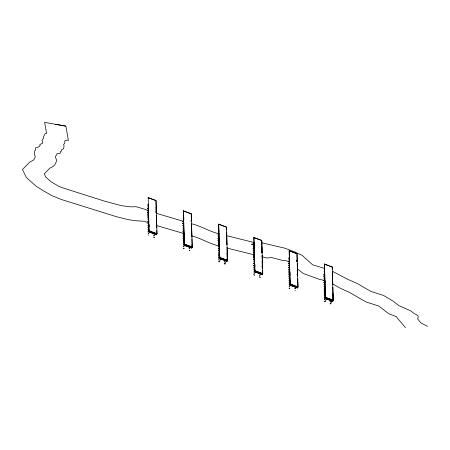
<?xml version="1.0" encoding="UTF-8"?>
<svg xmlns="http://www.w3.org/2000/svg" width="450" height="450" viewBox="0 0 450 450"><rect width="100%" height="100%" fill="white"/><g stroke="black" fill="none" stroke-linecap="round" stroke-linejoin="round"><path stroke-width="0.67" d="M148.337 218.121L147.549 217.828L147.836 217.783M148.562 225.726L147.78 225.428L148.269 225.461M148.787 233.325L148.005 233.032L148.736 233.224M149.361 231.981L150.081 232.217M183.471 227.621L182.88 227.261M183.645 233.319L182.857 233.027L183.347 233.061M183.87 240.924L183.088 240.626L183.814 240.823M183.926 242.826L183.144 242.528L183.808 242.668M189.72 248.766L188.949 248.518L189.219 248.428M218.554 235.215L217.772 234.922L218.053 234.877M219.853 258.615L220.635 258.913M218.947 261.517L218.559 261.529L219.229 261.669M225.011 264.004L224.241 263.672L225.011 264.004L226.311 261.056L225.641 260.691M253.862 250.419L253.074 250.121L253.564 250.155M254.132 259.954L253.361 259.622L254.025 259.762M254.357 267.559L253.597 267.188L254.076 267.255M254.469 271.356L253.716 271.069L253.986 270.984M289.209 267.553L288.439 267.221L289.103 267.362M289.609 280.856L288.849 280.569L289.119 280.479M289.733 284.619L288.962 284.287L289.614 284.462M295.47 288.664L294.683 288.366L295.414 288.562M296.044 287.319L296.803 287.685L296.314 287.314M324.349 277.048L323.589 276.683L324.242 276.857M324.574 284.653L323.82 284.366L324.191 284.31M324.686 288.45L323.933 288.169L324.202 288.079M324.816 292.219L324.028 291.921L324.697 292.061M325.086 301.753L324.315 301.421L325.086 301.753L326.385 298.806L325.986 298.502M330.761 303.896L330.002 303.531L330.772 303.863L332.01 300.853M148.095 197.679L156.009 200.453L156.999 233.708L156.516 234.799L148.674 231.683L156.516 234.799M148.129 204.694L147.887 205.239L148.286 204.171L148.68 204.317L148.517 204.683M148.185 206.432L147.943 206.977M148.241 208.333L148.005 209.036L148.241 208.491M148.297 210.234L148.061 210.938L148.303 210.392M148.354 212.136L148.118 212.839L148.359 212.293M148.41 214.037L148.168 214.583M148.466 215.938L148.23 216.641L148.472 216.096M156.009 200.453L156.302 213.3M148.523 217.834L148.286 218.542L148.528 217.997M148.579 219.735L148.343 220.444L148.584 219.893M148.635 221.636L148.393 222.182M148.691 223.537L148.449 224.083M156.122 207.124L156.122 212.979M148.748 225.439L148.511 226.142L148.753 225.596M148.804 227.34L148.567 228.043L148.809 227.498M155.835 211.995L156.071 211.292M148.86 229.241L148.624 229.944L148.866 229.399M148.68 231.846L149.164 230.754L156.999 233.708M149.316 231.446L149.479 231.081M152.646 232.701L152.803 232.335M153.034 232.847L153.197 232.487M156.291 227.199L156.527 226.491M156.364 234.107L156.527 233.741M191.919 238.877L192.167 247.185L184.337 244.232L183.426 210.791L191.256 213.75L192.246 247.005L191.768 248.096L183.932 245.143L191.768 248.096M183.381 217.991L183.139 218.537L183.538 217.468L183.926 217.614M183.431 219.735L183.195 220.438L183.437 219.893M183.487 221.631L183.246 222.182M183.544 223.532L183.308 224.241L183.549 223.689M183.6 225.433L183.364 226.136L183.606 225.591M183.662 227.334L183.42 228.037L183.662 227.492M183.718 229.236L183.476 229.781M191.385 220.86L191.256 213.75M183.774 231.137L183.538 231.84L183.774 231.294M183.831 233.038L183.594 233.741L183.836 233.196M183.887 234.934L183.651 235.643L183.893 235.097M183.943 236.835L183.701 237.381M190.969 221.333L191.368 220.421L190.98 220.275M183.999 238.736L183.757 239.282M184.056 240.638L183.819 241.341L184.061 240.795M184.112 242.539L183.876 243.242L184.118 242.696M183.932 245.143L184.168 244.44L192.004 247.393M191.925 244.806L192.009 247.551L184.174 244.597L183.426 210.791M184.567 244.744L184.725 244.378M191.368 234.793L191.604 234.09M191.419 236.537L191.661 235.991M191.424 236.694L191.666 236.149M187.892 245.998L188.055 245.638M188.286 246.15L188.449 245.784M191.616 247.404L191.779 247.039M227.419 260.488L219.583 257.529L218.672 224.094L226.507 227.053L227.498 260.303L227.014 261.394L219.184 258.441L219.42 257.738L227.25 260.691L227.014 261.394M218.79 230.766L218.391 231.834L218.632 231.289M218.683 233.032L218.447 233.736L218.689 233.19M218.739 234.934L218.503 235.637L218.745 235.091M218.796 236.835L218.554 237.381M218.852 238.731L218.616 239.439L218.857 238.894M218.908 240.632L218.672 241.335L218.914 240.789M218.964 242.533L218.728 243.236L218.97 242.691M226.507 227.053L226.507 230.006M219.021 244.434L218.779 244.98M219.077 246.336L218.841 247.039L219.083 246.493M219.133 248.237L218.897 248.94L219.139 248.394M219.195 250.132L218.953 250.841L219.195 250.296M219.251 252.034L219.009 252.579M219.308 253.935L219.066 254.481M219.364 255.836L219.127 256.539L219.369 255.994M219.184 258.441L219.667 257.349L218.672 224.094M219.977 257.681L219.814 258.041L219.752 255.982M226.502 244.136L226.744 243.591M226.507 244.294L226.749 243.748M219.336 261.861L220.624 258.947M223.144 259.301L223.307 258.936M223.537 259.447L223.695 259.082M226.952 259.335L227.194 258.789M226.958 259.498L227.199 258.952M226.868 260.702L227.025 260.336M262.564 270.321L262.671 273.786L254.835 270.827L253.845 237.572L261.759 240.351L262.749 273.606L262.266 274.697L254.43 271.738L254.672 271.035L262.507 274.151L254.672 271.192L253.879 244.429M254.036 244.063L253.637 244.974M253.935 246.33L253.699 247.033L253.941 246.487M253.991 248.231L253.755 248.934L253.997 248.389M254.047 250.132L253.811 250.836L254.053 250.29M254.104 252.034L253.862 252.579M254.16 253.929L253.924 254.638L254.166 254.093M254.216 255.831L253.98 256.534L254.222 255.988M262.046 253.001L261.759 240.351M254.273 257.732L254.036 258.435L254.278 257.889M254.329 259.633L254.087 260.179M254.385 261.534L254.149 262.238L254.391 261.692M254.441 263.436L254.205 264.139L254.447 263.593M254.498 265.337L254.261 266.04L254.503 265.494M254.554 267.233L254.312 267.778M261.579 251.73L261.821 251.184M261.585 251.888L261.827 251.342M254.61 269.134L254.374 269.679M254.43 271.738L254.914 270.647L253.924 237.392M255.066 271.339L255.229 270.979M258.396 272.599L258.553 272.233M258.784 272.745L258.947 272.379M262.035 266.934L262.277 266.389M262.041 267.092L262.282 266.546M262.114 273.999L262.277 273.639M262.266 274.697L262.502 273.988M297.517 287.994L289.682 285.036L297.517 287.994L298.001 286.903L297.006 253.648L289.176 250.689L290.087 284.13L297.917 287.083L297.669 278.769M289.131 257.889L288.889 258.435L289.288 257.366L289.682 257.512M289.181 259.627L288.939 260.173M289.238 261.529L289.001 262.232L289.243 261.686M289.299 263.43L289.058 264.133L289.299 263.588M289.356 265.331L289.114 266.034L289.356 265.489M289.412 267.233L289.17 267.778M289.468 269.128L289.232 269.837L289.474 269.291M297.006 253.648L297.152 261.45M289.524 271.029L289.288 271.738L289.53 271.187M289.581 272.931L289.344 273.634L289.586 273.088M289.637 274.832L289.395 275.377M289.693 276.733L289.457 277.436L289.699 276.891M296.719 261.231L297.124 260.319L296.73 260.173M296.724 261.388L296.961 260.685M289.749 278.634L289.513 279.338L289.755 278.792M289.806 280.536L289.569 281.239L289.811 280.693M289.862 282.431L289.62 282.977M289.682 285.036L290.166 283.944L289.176 250.689M290.317 284.642L290.475 284.276M297.113 274.534L297.354 273.988M297.118 274.691L297.36 274.146M293.647 285.896L293.805 285.531M294.036 286.043L294.199 285.683M297.366 287.303L297.529 286.937M332.775 287.218L333.169 300.381L325.333 297.428L324.428 263.987L332.257 266.946L333.248 300.201L332.764 301.292L324.934 298.339L332.764 301.292M324.54 270.664L324.141 271.733L324.382 271.187M324.433 272.925L324.197 273.634L324.439 273.088M324.489 274.826L324.248 275.372M324.546 276.727L324.309 277.431L324.551 276.885M324.602 278.629L324.366 279.332L324.608 278.786M324.658 280.53L324.422 281.233L324.664 280.688M324.714 282.431L324.473 282.977M332.241 269.207L332.257 266.946M324.771 284.332L324.534 285.036L324.776 284.49M324.832 286.228L324.591 286.937L324.832 286.391M324.889 288.129L324.647 288.832L324.889 288.287M324.945 290.031L324.703 290.576M325.001 291.932L324.765 292.635L325.007 292.089M325.058 293.833L324.821 294.536L325.063 293.991M325.114 295.734L324.877 296.438L325.119 295.892M324.934 298.339L325.418 297.248L324.428 263.987M325.727 297.574L325.564 297.939L325.502 295.881M332.252 284.029L332.494 283.483M332.257 284.186L332.499 283.641M328.894 299.194L329.057 298.828M329.287 299.34L329.451 298.98M332.707 299.233L332.944 298.688M332.707 299.391L332.949 298.845M332.618 300.6L332.775 300.234M332.764 301.134L333.006 300.589L325.17 297.63M148.343 220.084L147.803 219.662M148.494 223.858L147.724 223.526L148.303 223.611M218.936 248.558L218.177 248.186L218.936 248.473M219.009 252.382L218.469 251.961M224.916 262.125L224.184 261.771L224.769 261.855M254.526 273.257L253.772 272.97L254.042 272.88M260.831 273.999L261.506 274.252M289.114 265.674L288.382 265.32L289.114 265.517M289.266 269.454L288.495 269.123L289.159 269.263M324.743 290.351L323.989 290.07L324.259 289.98M324.821 294.176L324.096 293.788L324.669 293.906M326.374 298.845L325.614 298.558M329.929 299.706L330.553 300.127M332.049 300.988L331.279 300.656L331.864 300.741M254.34 243.653L251.246 244.237L254.323 245.267M323.747 278.55L324.298 278.758M182.936 229.162L183.516 229.556L183.234 229.258M218.019 236.762L218.599 237.156L218.407 236.908M148.252 234.866L148.725 235.069M183.392 244.367L183.864 244.569M189.18 250.307L189.765 250.701L189.478 250.403M253.609 261.461L254.081 261.664M289.086 282.358L289.665 282.757L289.176 282.381M294.936 290.205L295.408 290.407M55.26 124.251L65.514 126.073M323.871 280.282L319.562 279.416L303.283 273.482L297.242 268.734M182.919 225.382L182.632 225.422L183.403 225.675M253.53 255.78C252.551 255.825 254.841 256.528 253.631 255.814M190.564 247.416L190.294 247.506L191.047 247.708M255.386 271.873C254.464 271.839 256.399 272.678 255.684 271.997M226.811 235.721L254.312 242.572M262.012 256.77L267.159 258.036L271.26 257.456L282.15 260.359L285.761 260.629L289.125 261.787M261.641 242.764L285.047 248.243L295.2 252.09L302.22 255.454L312.705 264.853L324.934 268.56M227.295 248.175L253.834 254.728M219.229 233.843C209.61 231.683 201.212 226.046 191.582 223.779M156.409 213.322L183.538 221.355M156.386 225.506L183.701 233.488M218.717 245.936C209.188 243.726 200.886 238.118 191.362 235.794M288.658 261.506L288.287 261.568L288.934 261.658M288.714 263.407C287.511 263.205 289.772 264.24 288.816 263.452M253.575 253.912C252.444 253.704 254.469 254.734 253.772 254.008M218.441 244.412L218.064 244.468L218.717 244.564M218.498 246.313C217.333 246.161 219.566 247.134 218.599 246.358M183.358 236.818C182.233 236.599 184.236 237.656 183.555 236.914M324.248 286.211L323.859 286.222L324.591 286.419M148.281 229.219C147.099 229.05 149.355 230.046 148.382 229.264M289.108 276.711L288.72 276.722L289.491 276.969M154.125 233.612L153.641 233.235L154.114 233.303M289.164 278.612L288.782 278.623L289.507 278.82M254.031 269.117L253.643 269.123L254.368 269.319M218.891 259.616L218.52 259.673L219.274 259.875M295.014 286.459L294.643 286.431L295.026 286.774M148.748 197.921L155.273 200.391M183.341 210.977L191.177 213.936M218.593 224.274L225.776 226.986M253.845 237.572L261.675 240.531M289.749 251.117L296.274 253.581M324.343 264.173L332.179 267.126M261.478 246.876L261.872 247.022L261.872 252.877M219.021 231.278L218.627 231.131L219.426 257.895L227.256 260.848L227.025 253.091M324.771 271.176L324.377 271.029L325.176 297.793L333.006 300.746L332.775 292.984M184.416 244.052L192.246 247.005M219.667 257.349L227.498 260.303M254.914 270.647L262.749 273.606M290.166 283.944L298.001 286.903M325.418 297.248L333.248 300.201M148.916 231.137L156.757 234.253L148.922 231.3L148.123 204.536M289.918 284.332L297.754 287.291M221.136 259.02L225.703 260.747M254.43 271.581L262.26 274.539M148.742 210.87L145.108 209.351L136.108 206.713L130.719 206.859L121.365 205.661L104.878 201.257L62.021 187.633L58.748 186.306L50.951 181.671L45.782 177.047L44.229 173.818L49.905 168.131L53.235 166.365L54.894 164.678L56.767 160.583L55.519 157.455L55.648 156.094L56.829 154.704L56.796 153.838L60.474 153.135L60.356 151.706L61.504 151.059L61.335 149.94L63.63 148.641L64.069 145.868L63.585 144.551L64.879 142.976L64.688 141.424L65.205 140.389L67.258 140.141L68.394 140.513L65.874 126.129L44.64 122.366L46.592 133.498L45.107 133.672L43.414 137.104L43.56 138.319L41.968 140.254L42.727 142.301L42.587 143.173L39.864 144.546L40.05 145.778L39.021 146.357L39.06 146.824L35.511 147.921L35.595 149.923L34.543 151.161L34.256 154.192L35.353 156.876L34.183 159.249L33.21 160.239L29.739 162.129L22.5 169.504L26.28 177.418L36.023 186.126L42.789 190.406L52.178 195.773L61.419 199.524L116.949 216.849L127.575 219.499L134.916 220.714L144.304 221.248L148.022 222.739M253.62 252.056L253.148 251.983L253.862 252.219M147.814 210.257L147.324 210.223L147.988 210.364M218.486 242.556L217.997 242.522L218.762 242.775M324.36 290.008L324.703 290.216M183.403 234.962L182.914 234.928L183.645 235.125M324.63 295.757L324.141 295.723L324.81 295.864M259.926 275.102C258.643 274.702 260.64 275.946 260.016 275.153M148.326 227.362L147.847 227.295L148.5 227.469M254.143 272.914L254.486 273.122M189.174 246.831L189.647 246.819M332.826 271.502L348.019 279.461L357.339 283.562L370.963 291.465L383.518 295.436L392.906 301.022L398.723 305.516L410.754 310.86L414.084 313.493L417.369 315.253L418.224 316.451L417.735 319.101L421.031 322.971L427.5 326.346M332.533 283.877L340.689 288.495L349.194 292.236L366.069 302.001L378.748 306.011L388.485 313.588L396.816 316.868L396.99 317.649L405.501 327.634M147.853 208.412L147.268 208.328L148.039 208.575M289.592 286.307L289.007 286.222L289.772 286.476M185.186 245.402L184.601 245.317L185.265 245.458M155.52 234.197L155.801 234.495L155.031 234.163M324.248 275.017L323.522 274.821L324.287 275.068M254.031 257.918L253.316 257.687L254.07 257.974M259.431 273.268L260.106 273.364M218.953 250.324L218.233 250.088L218.993 250.374M332.325 271.98L332.696 284.597M332.331 278.1L332.539 284.963M325.058 280.783L325.114 282.842M297.219 263.531L297.591 276.103M297.225 269.606L297.411 275.782M297.675 284.704L297.759 287.449L289.924 284.49L289.125 257.726L289.519 257.878L289.581 259.937M289.946 272.289L290.031 275.034M262.114 255.257L262.507 268.296M262.119 261.113L262.322 267.975M254.413 249.379L254.475 251.438M254.863 264.476L254.925 266.535M226.569 232.082L226.946 244.704M227.025 247.326L227.396 259.802M226.581 238.202L226.766 244.378M219.302 240.885L219.364 242.944M191.464 223.633L191.857 236.796M191.475 229.708L191.678 236.571M183.831 220.039L183.769 217.98L183.375 217.834L184.174 244.597M184.219 233.078L184.281 235.136M156.364 215.359L156.735 227.711M156.814 230.456L156.915 233.888L149.085 230.934L148.174 197.494M156.369 221.214L156.572 228.077M148.663 209.486L148.719 211.545M149.113 224.584L149.169 226.643M147.392 212.091L148.151 212.456L147.392 212.091M147.454 213.992L148.208 214.357L147.454 213.992M147.51 215.893L148.269 216.259L147.544 215.865M147.679 221.591L148.438 221.957L147.679 221.591M147.96 231.092L148.719 231.463L147.96 231.092M153.697 235.136L154.457 235.502L153.737 235.114M153.754 237.037L154.513 237.403L153.793 237.015M182.531 221.586L183.291 221.957L182.531 221.586M182.588 223.487L183.347 223.858L182.627 223.464M182.812 231.092L183.572 231.458L182.812 231.092M183.043 238.691L183.803 239.057L183.043 238.691M183.268 246.291L184.028 246.662L183.268 246.291M183.324 248.192L184.084 248.563L183.324 248.192M217.896 238.686L218.655 239.057L217.896 238.686M217.952 240.587L218.711 240.953L217.952 240.587M218.346 253.89L219.105 254.256L218.346 253.89M218.402 255.791L219.161 256.157L218.402 255.791M218.464 257.692L219.218 258.058L218.464 257.692M253.029 248.186L253.789 248.552L253.029 248.186M253.485 263.391L254.244 263.756L253.485 263.391M253.541 265.286L254.301 265.657L253.581 265.264M253.822 274.793L254.582 275.158L253.862 274.764M259.504 276.936L260.263 277.301L259.504 276.936M288.562 270.984L289.322 271.356L288.562 270.984M288.624 272.886L289.378 273.251L288.658 272.863M288.681 274.787L289.44 275.153L288.714 274.764M289.074 288.09L289.834 288.456L289.074 288.09M290.363 285.176L291.122 285.548L290.402 285.154M323.702 280.485L324.461 280.851L323.741 280.463M323.758 282.386L324.517 282.752L323.798 282.358M324.214 297.585L324.973 297.956L324.214 297.585M324.27 299.486L325.029 299.852L324.304 299.464M329.946 301.629L330.705 301.995L329.985 301.607"/></g></svg>
